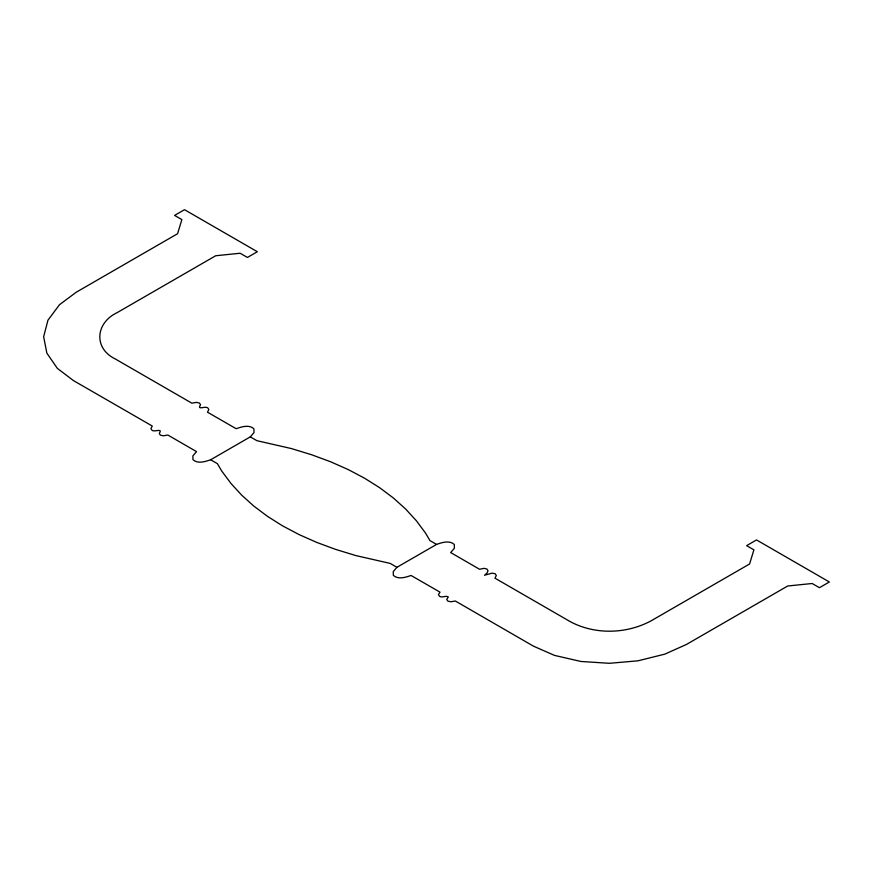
<?xml version="1.0" encoding="UTF-8"?>
<svg xmlns="http://www.w3.org/2000/svg" width="873" height="873" viewBox="0 0 873 873"><rect width="100%" height="100%" fill="white"/><g stroke="black" fill="none" stroke-linecap="round" stroke-linejoin="round"><path stroke-width="1.31" d="M396.909 567.308L393.265 571.597L393.341 575.34C398.11 579.814 405.607 577.359 411.03 575.46L440.014 592.156L438.421 594.589L439.556 596.335C442.382 598.169 445.787 595.102 448.318 596.946L446.714 599.38L447.849 601.115L450.861 601.77L455.335 601.006L533.458 646.162L554.53 655.405L580.894 661.461L609.354 663.305L637.956 660.817L664.757 654.161L686.462 644.449L787.719 585.99L812.163 583.502L819.441 587.704L829.35 581.975L756.531 539.94L746.622 545.658L753.901 549.859L749.58 563.98L650.931 620.932C626.388 634.027 595.331 634.889 570.604 621.838L494.936 578.155L496.322 575.525L495.187 573.79L492.176 573.135L484.515 575.242L486.981 573.092L488.029 570.735L486.894 569L483.882 568.345L479.583 569.283L450.686 552.565L454.397 548.244L454.32 544.501C449.53 540.016 442.011 542.493 436.565 544.414L396.909 567.308L390.166 563.412L355.9 555.588L335.658 549.401L316.648 542.373L298.915 534.505L282.503 525.819L267.465 516.347L253.836 506.111L241.657 495.133L230.952 483.446L221.753 471.071L217.388 463.661L210.644 459.765C205.21 461.653 197.724 464.12 192.955 459.645L192.868 455.902L196.523 451.614L167.867 435.038L163.393 435.802L160.37 435.147L159.235 433.412C163.284 427.715 154.652 432.31 152.077 430.356L150.942 428.621L152.273 426.035L73.343 380.519L57.345 368.362L46.847 353.129L43.65 336.705L47.96 320.195L59.484 304.721L76.311 292.182L177.568 233.724L181.879 219.614L174.611 215.413L184.519 209.695L257.339 251.73L247.419 257.448L240.151 253.246L215.707 255.745L117.047 312.698C95.648 322.824 93.116 348.294 115.487 359.076L191.864 403.173L196.403 402.377L199.426 403.031L200.561 404.766C196.534 410.594 204.926 405.858 207.719 407.811L208.854 409.557L207.468 412.176L236.179 428.719C241.614 426.799 249.132 424.322 253.923 428.807L253.999 432.55L250.3 436.871L210.644 459.765M250.3 436.871L256.913 440.69L291.364 448.558L311.606 454.746L330.616 461.773L348.36 469.641L364.761 478.328L379.799 487.8L393.428 498.036L405.618 509.014L416.323 520.701L425.511 533.076L429.942 540.594L436.565 544.414"/></g></svg>
